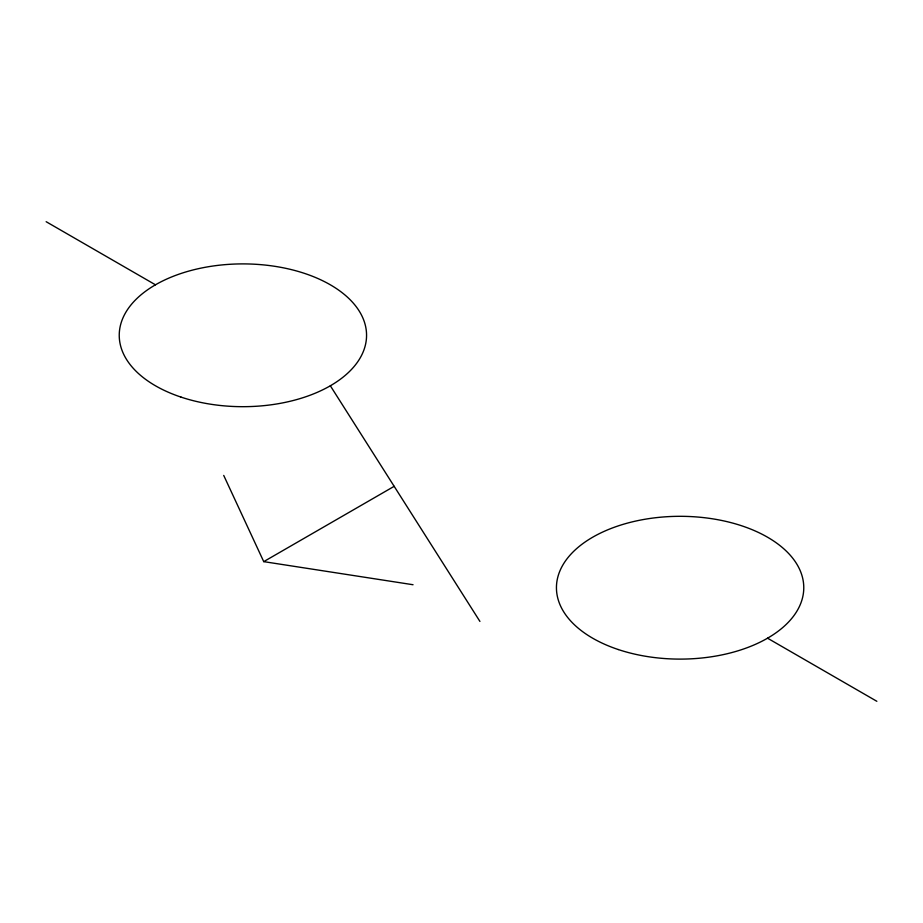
<?xml version="1.0" encoding="UTF-8"?>
<svg xmlns="http://www.w3.org/2000/svg" width="923" height="923" viewBox="0 0 923 923"><rect width="100%" height="100%" fill="white"/><g stroke="black" fill="none" stroke-linecap="round" stroke-linejoin="round"><path stroke-width="1.38" d="M223.724 475.426L263.736 561.634L394.167 486.329M263.736 561.634L413.043 584.732M46.15 221.705L155.456 284.803M767.544 638.197L876.85 701.295M330.342 385.779L479.925 621.421M181.07 397.121A123.659 71.394 0 0 0 366.558 335.291A123.659 71.394 0 0 0 181.07 273.462A123.659 71.394 0 0 0 181.07 397.121M618.272 649.538A123.659 71.394 0 0 0 803.771 587.709A123.659 71.394 0 0 0 618.272 525.879A123.659 71.394 0 0 0 618.272 649.538"/></g></svg>
